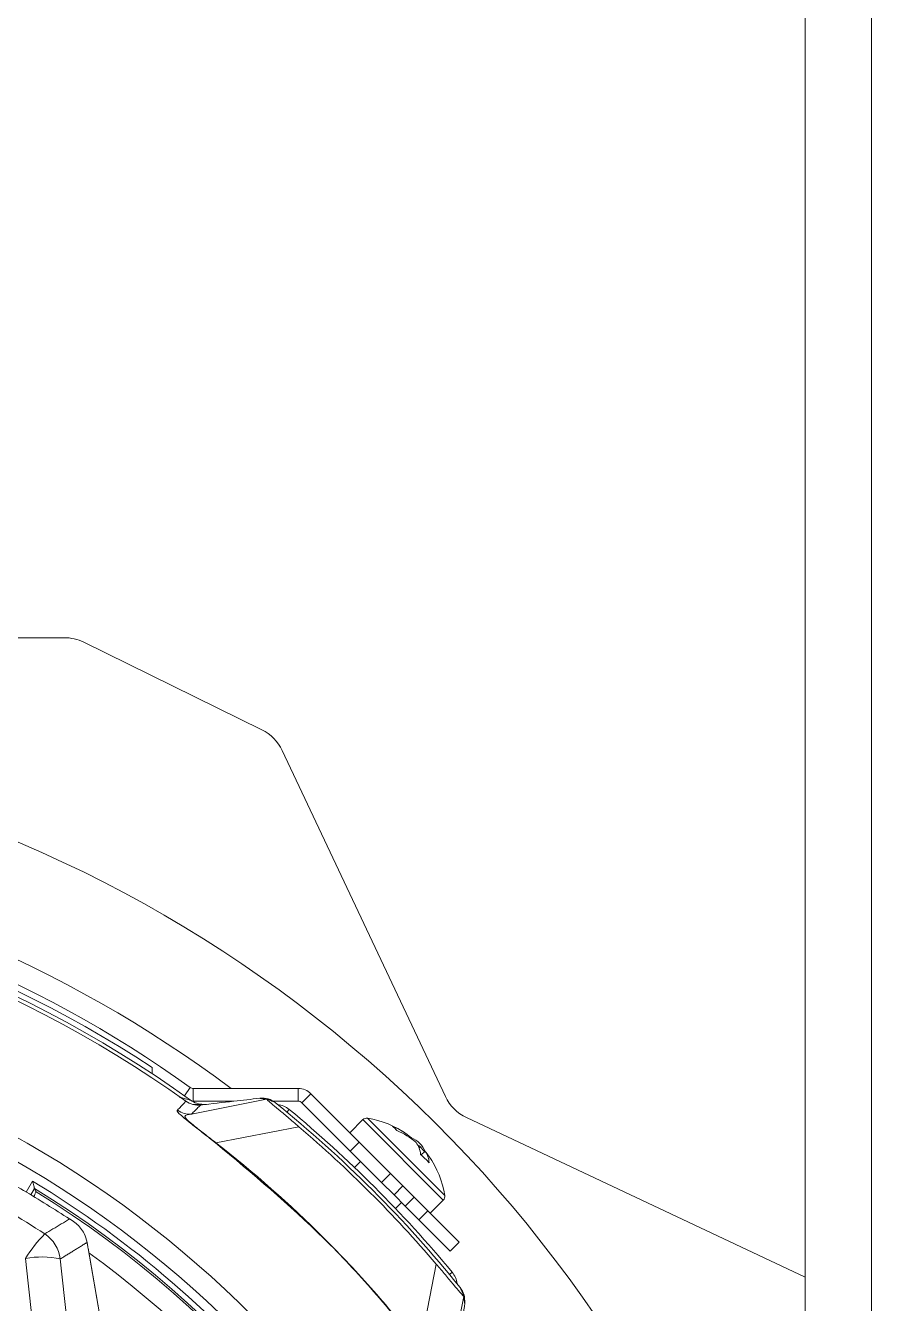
# Model space of a CAD drawing. Extents: x 16.7 to 113.1, y 4.5 to 84.5.
# Drawn here: x 108.464 to 110.861, y 38.061 to 41.68 of the extents above; entities that cross this region are included whole.
import ezdxf

# ---------------------------------------------------------------- set-up
doc = ezdxf.new("R2010")
doc.units = 0
doc.header["$MEASUREMENT"] = 0
doc.linetypes.add('SLD-SOLID', pattern=[0])
doc.layers.add('OBJECT', color=7, linetype='CONTINUOUS')

msp = doc.modelspace()

# ---------------------------------------------------------------- linework, layer by layer
at = {"layer": 'OBJECT', "linetype": 'SLD-SOLID', "lineweight": 15}
for p, q in [((110.6727, 44.0865), (110.6727, 36.265)), ((110.8607, 35.1139), (110.8607, 44.0865)), ((107.9727, 39.9465), (108.5736, 39.9465)), ((108.6288, 39.9337), (109.1334, 39.6858)), ((109.1914, 39.6269), (109.6536, 38.6471)), ((108.8227, 38.7293), (108.8227, 38.7113)), ((108.9304, 38.6723), (108.9138, 38.6491)), ((108.9392, 38.6695), (108.9392, 38.6335)), ((109.2365, 38.6695), (108.9392, 38.6695)), ((109.2365, 38.6695), (109.2365, 38.6335)), ((109.147, 38.6394), (108.9339, 38.597)), ((108.9392, 38.6335), (108.9358, 38.6336)), ((109.0528, 38.6335), (108.9392, 38.6335)), ((109.2365, 38.6335), (109.1637, 38.6335)), ((109.2471, 38.6291), (109.2725, 38.6545)), ((109.2471, 38.6291), (109.3841, 38.492)), ((109.2725, 38.6545), (109.4096, 38.5175)), ((109.2044, 38.6027), (109.2108, 38.6104)), ((109.7133, 38.5873), (110.6727, 38.1348)), ((109.2385, 38.5612), (109.0029, 38.5159)), ((109.4198, 38.5813), (109.3828, 38.5443)), ((109.4198, 38.5813), (109.6475, 38.3536)), ((109.4327, 38.5855), (109.6517, 38.3665)), ((109.3841, 38.492), (109.4096, 38.5175)), ((109.4096, 38.5175), (109.498, 38.4291)), ((109.556, 38.5281), (109.5575, 38.53)), ((109.4725, 38.4037), (109.3841, 38.492)), ((109.5831, 38.5044), (109.579, 38.5006)), ((109.5843, 38.4819), (109.5962, 38.4912)), ((109.4132, 38.463), (109.396, 38.4457)), ((108.4659, 38.376), (108.4838, 38.4071)), ((109.498, 38.4291), (109.4725, 38.4037)), ((109.498, 38.4291), (109.5333, 38.3938)), ((108.4891, 38.3863), (108.4786, 38.3681)), ((109.4725, 38.4037), (109.5079, 38.3683)), ((109.5333, 38.3938), (109.5079, 38.3683)), ((109.5651, 38.3619), (109.5333, 38.3938)), ((109.5397, 38.3365), (109.5079, 38.3683)), ((109.5119, 38.3298), (109.5292, 38.347)), ((109.5397, 38.3365), (109.5651, 38.3619)), ((109.5397, 38.3365), (109.5786, 38.2976)), ((109.5651, 38.3619), (109.604, 38.323)), ((109.6105, 38.3166), (109.6475, 38.3536)), ((109.5786, 38.2976), (109.604, 38.323)), ((109.667, 38.2092), (109.5786, 38.2976)), ((109.604, 38.323), (109.6924, 38.2347)), ((109.6924, 38.2347), (109.667, 38.2092)), ((108.8273, 37.1513), (108.6411, 38.217)), ((108.6411, 38.217), (108.6411, 38.2165)), ((108.8273, 37.1508), (108.6411, 38.2165)), ((109.6274, 38.1723), (109.5821, 37.9367)), ((109.6649, 38.143), (109.6726, 38.1494)), ((109.7056, 38.0808), (109.6632, 37.8677))]:
    msp.add_line(p, q, dxfattribs=at)
for centre, radius, start, end in [((108.5736, 39.8215), 0.125, 63.8384, 90), ((109.0783, 39.5736), 0.125, 25.2532, 63.8384), ((106.9727, 35.9065), 3.76, 16.2407, 79.9678), ((106.9727, 35.9065), 3.4547, 53.1084, 82.3483), ((106.9727, 35.9065), 3.375, 56.7599, 86.8016), ((106.9727, 35.9065), 3.36, 54.3364, 86.6557), ((106.9727, 35.9065), 3.35, 54.4956, 86.4858), ((106.9727, 35.9465), 3.356, 54.3132, 82.1218), ((106.9727, 35.9065), 3.0068, 19.7991, 86.1975), ((106.9727, 35.9065), 2.9472, 20.4368, 86.0663), ((108.9392, 38.6845), 0.015, 234.3132, 270), ((109.2365, 38.6185), 0.051, 45, 90), ((108.9531, 38.6825), 0.06, 234.4956, 276.5184), ((108.9678, 38.6867), 0.062, 234.3364, 269.981), ((106.9727, 35.9065), 3.5, 38.9328, 51.0672), ((109.1712, 38.5626), 0.062, 50.3849, 83.6603), ((109.2365, 38.6185), 0.015, 45, 90), ((109.7666, 38.7004), 0.125, 205.2532, 244.7468), ((106.9727, 35.9065), 3.51, 39.7171, 50.3849), ((106.9727, 35.9065), 3.4902, 40.4808, 49.5192), ((109.4304, 38.5707), 0.015, 81.1668, 135), ((109.3924, 38.3262), 0.2624, 54.7075, 81.1668), ((109.4246, 38.3716), 0.2067, 50.0005, 67.6092), ((109.4629, 38.5101), 0.0664, 37.4944, 52.5056), ((108.8116, 38.665), 0.2425, 321.9012, 322.0702), ((109.4304, 38.3494), 0.2184, 50.0604, 67.0334), ((109.5239, 38.4577), 0.08, 24.0472, 65.9528), ((109.5072, 38.474), 0.0765, 6.6903, 34.0959), ((109.5468, 38.4532), 0.0627, 54.6437, 62.9685), ((109.4198, 38.3672), 0.2133, 35.0763, 40.0302), ((109.417, 38.2927), 0.2526, 41.1567, 48.8433), ((109.5432, 38.4553), 0.0641, 3.2967, 34.1673), ((109.438, 38.3585), 0.2065, 35.2932, 40.0064), ((109.3924, 38.3262), 0.2624, 8.8332, 35.2925), ((106.9727, 35.9065), 2.9217, 20.6331, 58.8549), ((106.9727, 35.9065), 2.9067, 20.6331, 58.5533), ((106.9727, 35.9065), 2.901, 20.2713, 58.3816), ((109.6369, 38.3642), 0.015, 315, 8.8332), ((108.7973, 37.9836), 0.3911, 135.4921, 148.4973), ((108.4624, 38.1739), 0.1008, 7.4099, 56.2556), ((108.5105, 37.9378), 0.2545, 78.2405, 100.5611), ((106.9727, 35.9065), 2.841, 20.7614, 53.9816), ((109.6249, 38.1097), 0.062, 6.4417, 39.7171)]:
    msp.add_arc(centre, radius, start, end, dxfattribs=at)
for centre, major_axis, ratio, start_param, end_param in [((103.9021, 37.6793), (4.6065, -2.6595), 0.745432, 0.820323, 0.822517), ((108.6751, 38.4138), (-0.0636, 0.5099), 0.121842, 1.925796, 1.952845), ((110.8611, 35.907), (-2.1532, 17.375), 0.121162, 1.424138, 1.488586), ((110.9596, 35.9191), (-2.1536, 17.275), 0.121842, 1.423964, 1.488412)]:
    msp.add_ellipse(centre, major_axis=major_axis, ratio=ratio, start_param=start_param, end_param=end_param, dxfattribs=at)
for points, knots in [([(105.426, 38.2578), (105.4904, 38.2987), (105.6196, 38.381), (105.8272, 38.4845), (106.0448, 38.5726), (106.2689, 38.6414), (106.4964, 38.6909), (106.7268, 38.7212), (106.9618, 38.7322), (107.1956, 38.7231), (107.4252, 38.6947), (107.6503, 38.6478), (107.8732, 38.5817), (108.0943, 38.495), (108.3116, 38.3889), (108.4493, 38.3016), (108.5184, 38.2578)], [0, 0, 0, 0, 0.069874, 0.140224, 0.21209, 0.284485, 0.354361, 0.42473, 0.496663, 0.569139, 0.63829, 0.70792, 0.779053, 0.850702, 0.925062, 1, 1, 1, 1]), ([(108.8942, 38.6079), (108.8976, 38.6115), (108.9058, 38.6202), (108.914, 38.6291), (108.9179, 38.6332), (108.9182, 38.6335), (108.9183, 38.6336)], [0, 0, 0, 0, 0.224142, 0.545792, 0.867469, 1, 1, 1, 1]), ([(108.8995, 38.6453), (108.9012, 38.6448), (108.9109, 38.6421), (108.9223, 38.6389), (108.93, 38.6368), (108.9316, 38.6363), (108.9316, 38.6363), (108.9317, 38.6363)], [0, 0, 0, 0, 0.11528, 0.642019, 0.819139, 0.969792, 1, 1, 1, 1]), ([(108.9599, 38.6228), (108.9912, 38.6264), (109.0471, 38.6328), (109.103, 38.6392), (109.1276, 38.642)], [0, 0, 0, 0, 0.56, 1, 1, 1, 1]), ([(109.1276, 38.642), (109.1357, 38.6421), (109.1518, 38.6423), (109.1654, 38.6335), (109.1721, 38.6291)], [0, 0, 0, 0, 0.49976, 1, 1, 1, 1]), ([(109.147, 38.6394), (109.1471, 38.6393), (109.1472, 38.639), (109.15, 38.6362), (109.1594, 38.6281), (109.1796, 38.611), (109.2071, 38.5879), (109.2277, 38.5703), (109.2385, 38.5612)], [0, 0, 0, 0, 0.061294, 0.157978, 0.353027, 0.568967, 0.775602, 1, 1, 1, 1]), ([(109.1721, 38.6291), (109.1719, 38.6292), (109.1714, 38.6295), (109.1677, 38.6313), (109.1622, 38.6337), (109.1553, 38.6366), (109.1498, 38.6385), (109.147, 38.6394)], [0, 0, 0, 0, 0.187126, 0.391336, 0.595144, 0.79397, 1, 1, 1, 1]), ([(109.0025, 38.5154), (108.9909, 38.5244), (108.9677, 38.5425), (108.9364, 38.567), (108.911, 38.5874), (108.892, 38.6047), (108.8933, 38.6066), (108.8942, 38.6079)], [0, 0, 0, 0, 0.13867, 0.277419, 0.423115, 0.599885, 1, 1, 1, 1]), ([(108.8942, 38.6079), (108.9003, 38.6043), (108.9126, 38.5972), (108.9268, 38.597), (108.9339, 38.597)], [0, 0, 0, 0, 0.499999, 1, 1, 1, 1]), ([(108.9339, 38.597), (108.9339, 38.597), (108.9337, 38.5969), (108.9258, 38.5953), (108.9124, 38.5948), (108.9168, 38.586), (108.9252, 38.5778), (108.933, 38.5711), (108.9491, 38.558), (108.97, 38.5416), (108.992, 38.5244), (109.0029, 38.5159), (109.0029, 38.5159)], [0, 0, 0, 0, 0.000008, 0.011235, 0.408406, 0.550964, 0.581776, 0.700643, 0.724685, 0.86239, 0.999992, 1, 1, 1, 1]), ([(108.9599, 38.6228), (108.9598, 38.6228), (108.9595, 38.6224), (108.9554, 38.6183), (108.9461, 38.6093), (108.9374, 38.6006), (108.9339, 38.597)], [0, 0, 0, 0, 0.132531, 0.454207, 0.77585, 1, 1, 1, 1]), ([(109.5816, 37.9362), (109.5383, 37.9897), (109.4519, 38.0965), (109.2644, 38.2964), (109.1071, 38.4279), (109.0025, 38.5154)], [0, 0, 0, 0, 0.2511476, 0.5022951, 1, 1, 1, 1]), ([(109.0029, 38.5159), (109.0029, 38.5159), (109.1104, 38.4323), (109.2646, 38.2963), (109.4521, 38.0968), (109.5399, 37.9909), (109.5821, 37.9367), (109.5821, 37.9367)], [0, 0, 0, 0, 0.0000029, 0.497705, 0.7488528, 0.9999971, 1, 1, 1, 1]), ([(108.5888, 38.2999), (108.5457, 38.3272), (108.4591, 38.3821), (108.3683, 38.4316), (108.3227, 38.4565)], [0, 0, 0, 0, 0.497922, 1, 1, 1, 1]), ([(108.4891, 38.3863), (108.4891, 38.3865), (108.489, 38.3869), (108.4883, 38.3895), (108.4872, 38.3941), (108.4856, 38.4003), (108.4844, 38.405), (108.4838, 38.407), (108.4838, 38.4071)], [0, 0, 0, 0, 0.142145, 0.283516, 0.488774, 0.776443, 0.994579, 1, 1, 1, 1]), ([(108.4867, 38.363), (108.4881, 38.3656), (108.4916, 38.3721), (108.4935, 38.376), (108.4936, 38.3767), (108.4936, 38.3769)], [0, 0, 0, 0, 0.317176, 0.799263, 1, 1, 1, 1]), ([(108.5184, 38.2578), (108.5261, 38.2624), (108.5496, 38.2765), (108.5731, 38.2905), (108.5888, 38.2999)], [0, 0, 0, 0, 0.3283444, 1, 1, 1, 1]), ([(108.6382, 38.2336), (108.6358, 38.2422), (108.6298, 38.2638), (108.612, 38.2842), (108.5963, 38.2956), (108.5899, 38.2993), (108.5889, 38.2998), (108.5888, 38.2999)], [0, 0, 0, 0, 0.291275, 0.731777, 0.961023, 0.995992, 1, 1, 1, 1]), ([(109.6274, 38.1723), (109.6363, 38.1619), (109.654, 38.141), (109.6777, 38.1128), (109.6953, 38.092), (109.7041, 38.0819), (109.7052, 38.0811), (109.7056, 38.0808)], [0, 0, 0, 0, 0.217939, 0.435238, 0.661578, 0.868608, 1, 1, 1, 1]), ([(109.7056, 38.0808), (109.7047, 38.0836), (109.7028, 38.0891), (109.6999, 38.096), (109.6975, 38.1015), (109.6957, 38.1052), (109.6954, 38.1057), (109.6953, 38.1059)], [0, 0, 0, 0, 0.206019, 0.404831, 0.608657, 0.812864, 1, 1, 1, 1]), ([(109.6953, 38.1059), (109.6997, 38.0991), (109.7085, 38.0856), (109.7083, 38.0695), (109.7082, 38.0614)], [0, 0, 0, 0, 0.49976, 1, 1, 1, 1]), ([(109.6891, 37.8937), (109.6926, 37.925), (109.699, 37.9809), (109.7054, 38.0368), (109.7082, 38.0614)], [0, 0, 0, 0, 0.56, 1, 1, 1, 1])]:
    msp.add_open_spline(points, degree=3, knots=knots, dxfattribs=at)
for points in [[(108.9382, 38.6247), (108.9761, 38.6247)], [(109.147, 38.6394), (109.1276, 38.642)], [(108.9339, 38.597), (108.9339, 38.597)], [(108.4891, 38.3863), (108.4891, 38.3863)], [(108.6382, 38.2336), (108.5624, 38.1869)], [(108.6389, 38.2293), (108.6382, 38.2336)], [(109.7082, 38.0614), (109.7056, 38.0808)]]:
    msp.add_open_spline(points, degree=1, dxfattribs=at)

doc.saveas('drawing.dxf')
